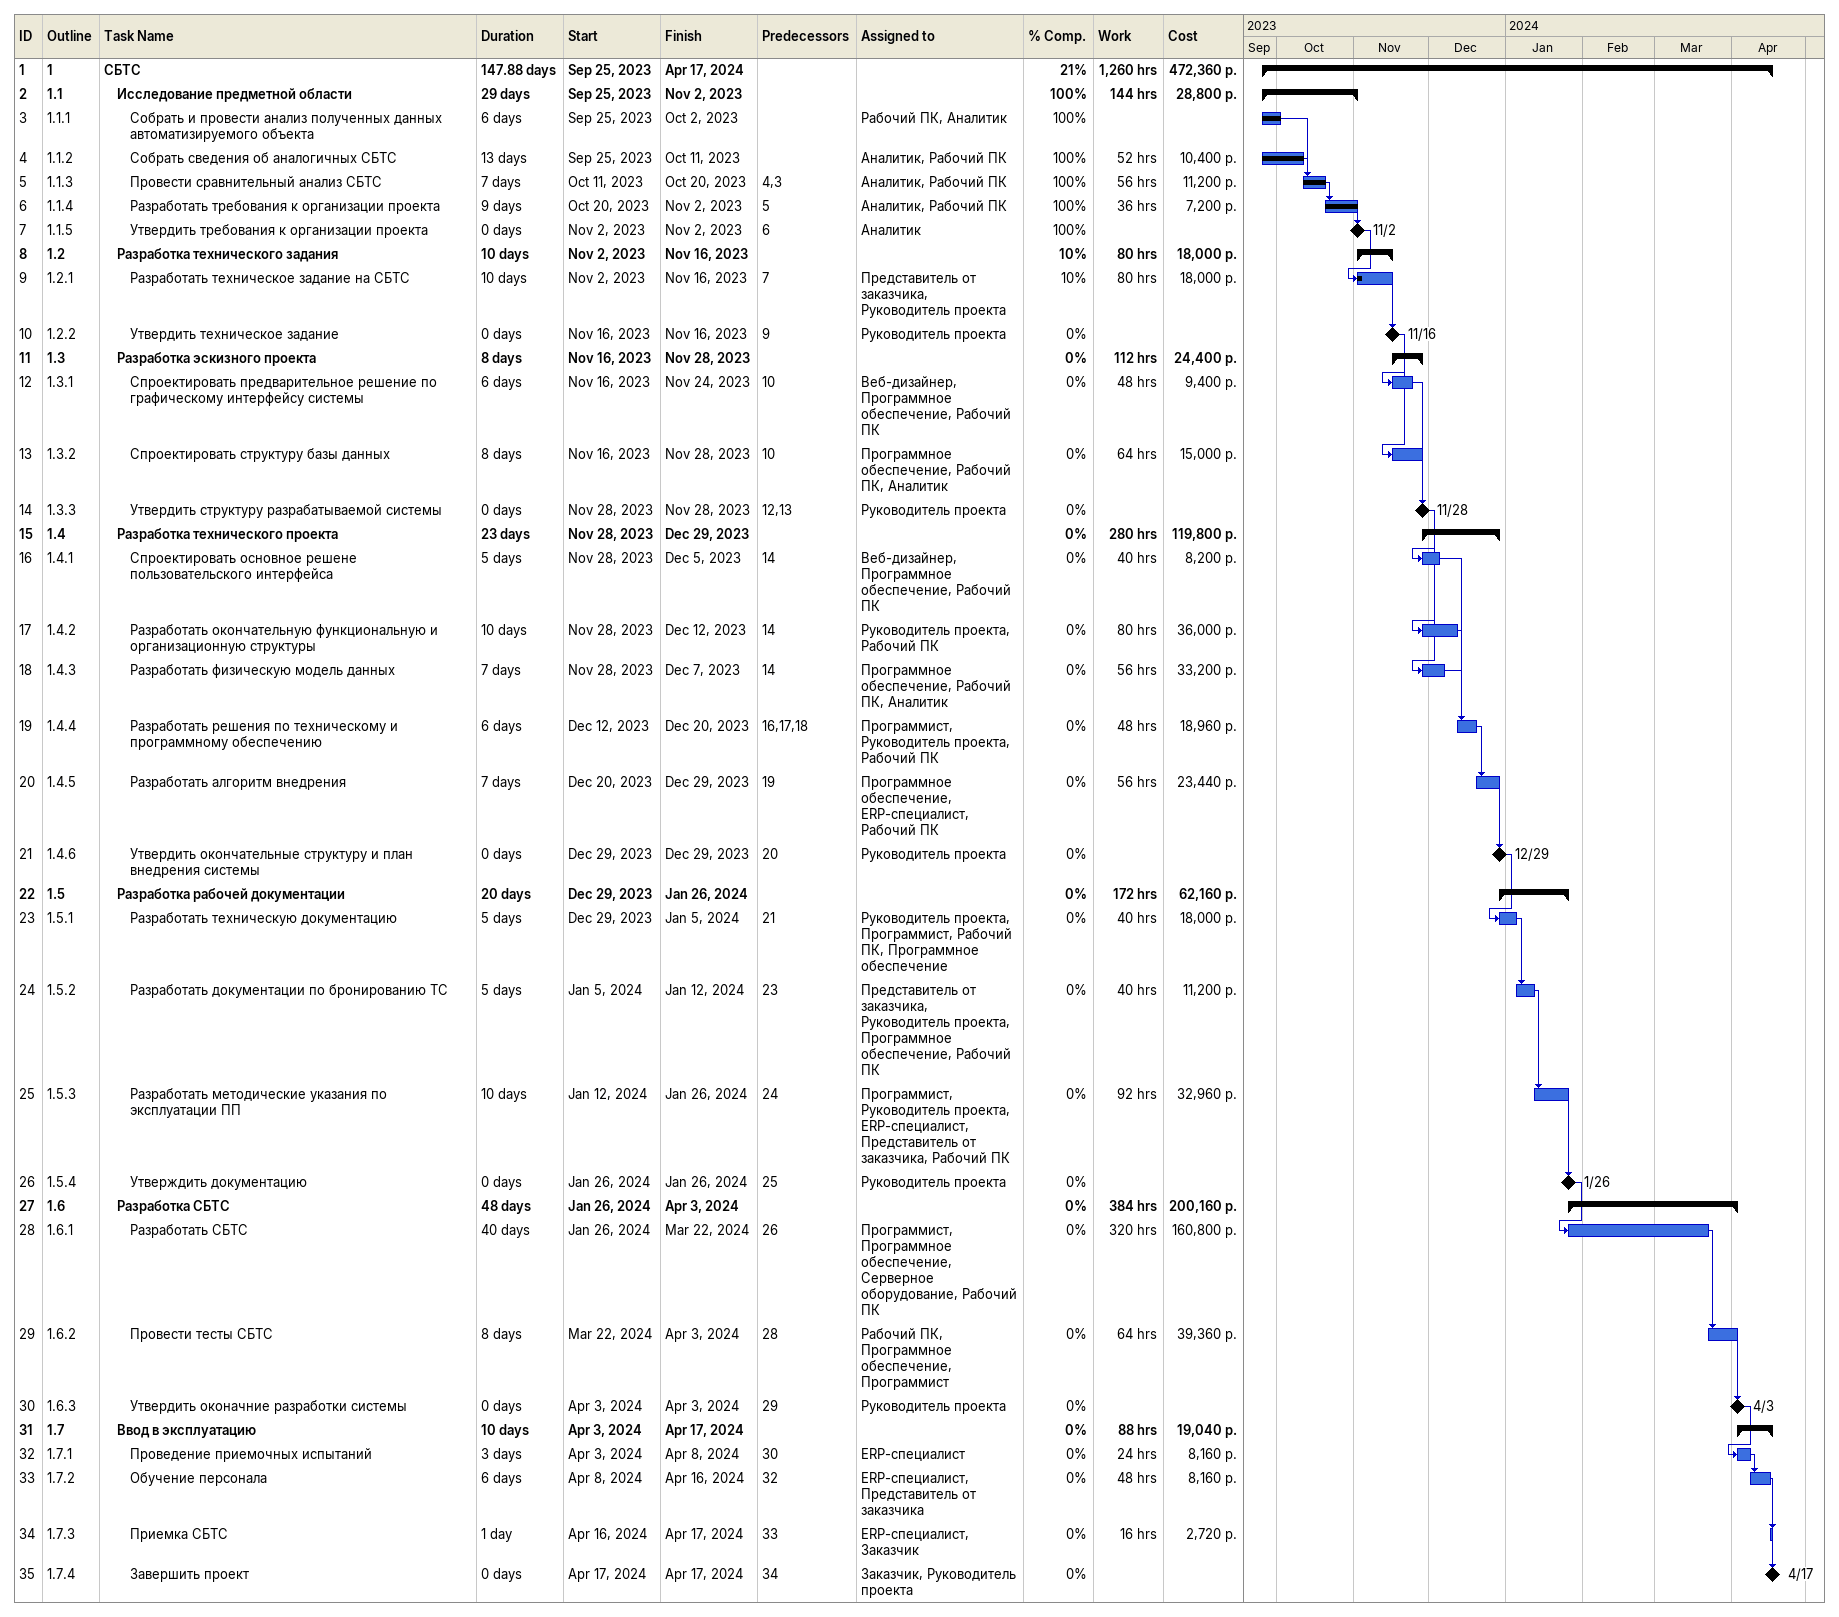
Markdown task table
| ID | WBS | Task | Duration | Start | Finish | Predecessors | Resources | % complete | Work (h) | Cost (р.) |
|---|---|---|---|---|---|---|---|---|---|---|
| 1 | 1 | **СБТС** | 147.88d | 2023-09-25 | 2024-04-17 |  |  | 21 | 1260 | 472360 |
| 2 | 1.1 | **Исследование предметной области** | 29d | 2023-09-25 | 2023-11-02 |  |  | 100 | 144 | 28800 |
| 3 | 1.1.1 | Собрать и провести анализ полученных данных автоматизируемого объекта | 6d | 2023-09-25 | 2023-10-02 |  | Рабочий ПК, Аналитик | 100 |  |  |
| 4 | 1.1.2 | Собрать сведения об аналогичных СБТС | 13d | 2023-09-25 | 2023-10-11 |  | Аналитик, Рабочий ПК | 100 | 52 | 10400 |
| 5 | 1.1.3 | Провести сравнительный анализ СБТС | 7d | 2023-10-11 | 2023-10-20 | 4, 3 | Аналитик, Рабочий ПК | 100 | 56 | 11200 |
| 6 | 1.1.4 | Разработать требования к организации проекта | 9d | 2023-10-20 | 2023-11-02 | 5 | Аналитик, Рабочий ПК | 100 | 36 | 7200 |
| 7 | 1.1.5 | Утвердить требования к организации проекта | 0d | 2023-11-02 | 2023-11-02 | 6 | Аналитик | 100 |  |  |
| 8 | 1.2 | **Разработка технического задания** | 10d | 2023-11-02 | 2023-11-16 |  |  | 10 | 80 | 18000 |
| 9 | 1.2.1 | Разработать техническое задание на СБТС | 10d | 2023-11-02 | 2023-11-16 | 7 | Представитель от заказчика, Руководитель проекта | 10 | 80 | 18000 |
| 10 | 1.2.2 | Утвердить техническое задание | 0d | 2023-11-16 | 2023-11-16 | 9 | Руководитель проекта | 0 |  |  |
| 11 | 1.3 | **Разработка эскизного проекта** | 8d | 2023-11-16 | 2023-11-28 |  |  | 0 | 112 | 24400 |
| 12 | 1.3.1 | Спроектировать предварительное решение по графическому интерфейсу системы | 6d | 2023-11-16 | 2023-11-24 | 10 | Веб-дизайнер, Программное обеспечение, Рабочий ПК | 0 | 48 | 9400 |
| 13 | 1.3.2 | Спроектировать структуру базы данных | 8d | 2023-11-16 | 2023-11-28 | 10 | Программное обеспечение, Рабочий ПК, Аналитик | 0 | 64 | 15000 |
| 14 | 1.3.3 | Утвердить структуру разрабатываемой системы | 0d | 2023-11-28 | 2023-11-28 | 12, 13 | Руководитель проекта | 0 |  |  |
| 15 | 1.4 | **Разработка технического проекта** | 23d | 2023-11-28 | 2023-12-29 |  |  | 0 | 280 | 119800 |
| 16 | 1.4.1 | Спроектировать основное решене пользовательского интерфейса | 5d | 2023-11-28 | 2023-12-05 | 14 | Веб-дизайнер, Программное обеспечение, Рабочий ПК | 0 | 40 | 8200 |
| 17 | 1.4.2 | Разработать окончательную функциональную и организационную структуры | 10d | 2023-11-28 | 2023-12-12 | 14 | Руководитель проекта, Рабочий ПК | 0 | 80 | 36000 |
| 18 | 1.4.3 | Разработать физическую модель данных | 7d | 2023-11-28 | 2023-12-07 | 14 | Программное обеспечение, Рабочий ПК, Аналитик | 0 | 56 | 33200 |
| 19 | 1.4.4 | Разработать решения по техническому и программному обеспечению | 6d | 2023-12-12 | 2023-12-20 | 16, 17, 18 | Программист, Руководитель проекта, Рабочий ПК | 0 | 48 | 18960 |
| 20 | 1.4.5 | Разработать алгоритм внедрения | 7d | 2023-12-20 | 2023-12-29 | 19 | Программное обеспечение, ERP-специалист, Рабочий ПК | 0 | 56 | 23440 |
| 21 | 1.4.6 | Утвердить окончательные структуру и план внедрения системы | 0d | 2023-12-29 | 2023-12-29 | 20 | Руководитель проекта | 0 |  |  |
| 22 | 1.5 | **Разработка рабочей документации** | 20d | 2023-12-29 | 2024-01-26 |  |  | 0 | 172 | 62160 |
| 23 | 1.5.1 | Разработать техническую документацию | 5d | 2023-12-29 | 2024-01-05 | 21 | Руководитель проекта, Программист, Рабочий ПК, Программное обеспечение | 0 | 40 | 18000 |
| 24 | 1.5.2 | Разработать документации по бронированию ТС | 5d | 2024-01-05 | 2024-01-12 | 23 | Представитель от заказчика, Руководитель проекта, Программное обеспечение, Рабочий ПК | 0 | 40 | 11200 |
| 25 | 1.5.3 | Разработать методические указания по эксплуатации ПП | 10d | 2024-01-12 | 2024-01-26 | 24 | Программист, Руководитель проекта, ERP-специалист, Представитель от заказчика, Рабочий ПК | 0 | 92 | 32960 |
| 26 | 1.5.4 | Утверждить документацию | 0d | 2024-01-26 | 2024-01-26 | 25 | Руководитель проекта | 0 |  |  |
| 27 | 1.6 | **Разработка СБТС** | 48d | 2024-01-26 | 2024-04-03 |  |  | 0 | 384 | 200160 |
| 28 | 1.6.1 | Разработать СБТС | 40d | 2024-01-26 | 2024-03-22 | 26 | Программист, Программное обеспечение, Серверное оборудование, Рабочий ПК | 0 | 320 | 160800 |
| 29 | 1.6.2 | Провести тесты СБТС | 8d | 2024-03-22 | 2024-04-03 | 28 | Рабочий ПК, Программное обеспечение, Программист | 0 | 64 | 39360 |
| 30 | 1.6.3 | Утвердить оконачние разработки системы | 0d | 2024-04-03 | 2024-04-03 | 29 | Руководитель проекта | 0 |  |  |
| 31 | 1.7 | **Ввод в эксплуатацию** | 10d | 2024-04-03 | 2024-04-17 |  |  | 0 | 88 | 19040 |
| 32 | 1.7.1 | Проведение приемочных испытаний | 3d | 2024-04-03 | 2024-04-08 | 30 | ERP-специалист | 0 | 24 | 8160 |
| 33 | 1.7.2 | Обучение персонала | 6d | 2024-04-08 | 2024-04-16 | 32 | ERP-специалист, Представитель от заказчика | 0 | 48 | 8160 |
| 34 | 1.7.3 | Приемка СБТС | 1d | 2024-04-16 | 2024-04-17 | 33 | ERP-специалист, Заказчик | 0 | 16 | 2720 |
| 35 | 1.7.4 | Завершить проект | 0d | 2024-04-17 | 2024-04-17 | 34 | Заказчик, Руководитель проекта | 0 |  |  |
